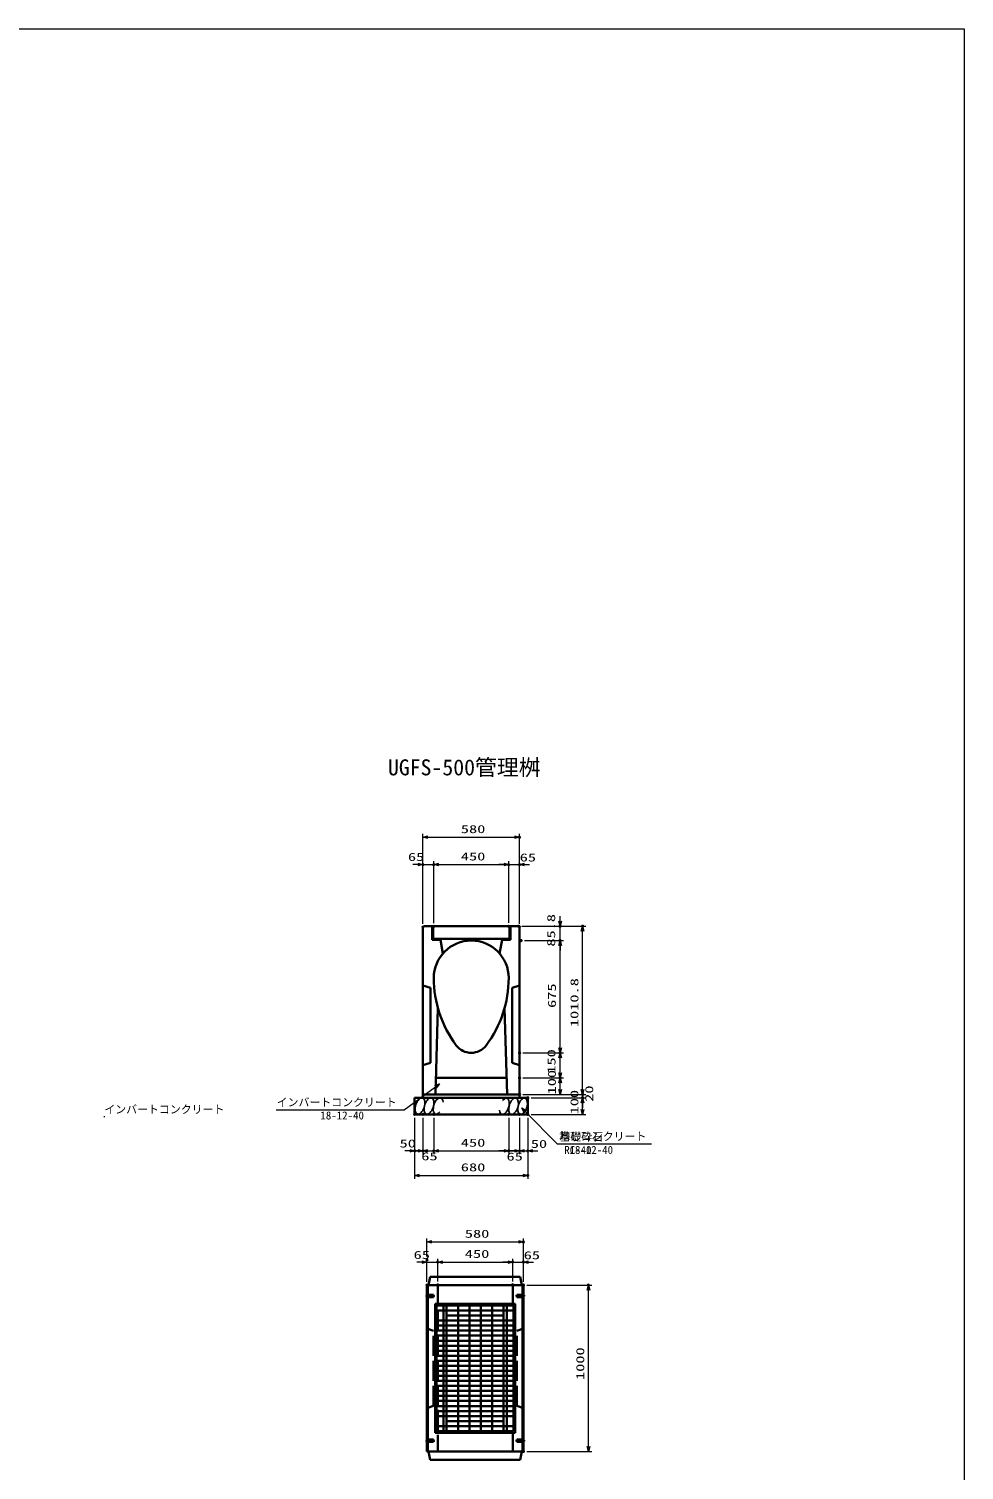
# Model space of a CAD drawing. Units: millimetres on the paper. Extents: x 15 to 1219, y 8 to 859.
# Drawn here: x 937.6 to 1218.6, y 425.5 to 858.6 of the extents above; entities that cross this region are included whole.
import ezdxf
from ezdxf.enums import TextEntityAlignment as Align

# ---------------------------------------------------------------- set-up
doc = ezdxf.new("R2010")
doc.units = ezdxf.units.MM
doc.header["$PDMODE"] = 32
doc.header["$PDSIZE"] = 0.5
doc.linetypes.add('DASHED', pattern=[7.5, 6, -1.5])
doc.linetypes.add('USER1', pattern=[18.5, 12, -1.5, 3.5, -1.5])
for name, color, linetype, lineweight in [('D-BMK（構造物基準線）', 2, 'USER1', 18), ('D-STR-DIM（寸法）', 7, 'Continuous', 13), ('D-STR-HTXT(均しCON-旗)', 7, 'Continuous', 13), ('D-STR-HTXT(基礎砕石-旗)', 7, 'Continuous', 13), ('D-STR-HTXT（旗上げ）', 7, 'Continuous', 13), ('D-STR-STRF(グリ)', 7, 'Continuous', 25), ('D-STR（構造物）', 1, 'Continuous', 35)]:
    doc.layers.add(name, color=color, linetype=linetype, lineweight=lineweight)
doc.layers.add('D-STR-TXT(文字)', color=7, linetype='Continuous')
doc.layers.add('Defpoints_10', color=151, linetype='Continuous')
doc.styles.add('ＭＳ ゴシック', font='')
doc.styles.get('ＭＳ ゴシック').set_extended_font_data('MS Gothic')

# ---------------------------------------------------------------- blocks, each defined once
blk = doc.blocks.new('_Open30')
at = {"color": 7, "linetype": 'Continuous', "lineweight": 13}
for p, q in [((-1, 0.2679), (0, 0)), ((0, 0), (-1, -0.2679)), ((0, 0), (-1, 0))]:
    blk.add_line(p, q, dxfattribs=at)

msp = doc.modelspace()

# ---------------------------------------------------------------- linework, layer by layer
at = {"layer": 'D-BMK（構造物基準線）', "linetype": 'DASHED'}
for p, q in [((1056.774, 477.896), (1059.623, 477.896)), ((1086.698, 477.896), (1083.848, 477.896)), ((1056.774, 434.397), (1059.623, 434.397)), ((1086.698, 434.397), (1083.848, 434.397))]:
    msp.add_line(p, q, dxfattribs=at)
at = {"layer": 'D-STR-DIM（寸法）', "color": 2}
for p, q in [((15.033, 858.616), (1218.639, 858.616)), ((1218.639, 858.616), (1218.639, 15.002))]:
    msp.add_line(p, q, dxfattribs=at)
at = {"layer": 'D-STR-DIM（寸法）'}
for p, q in [((1056.037, 608.49), (1056.037, 616.698)), ((1057.537, 615.698), (1083.537, 615.698)), ((1085.037, 608.49), (1085.037, 616.698)), ((1054.537, 607.49), (1053.037, 607.49)), ((1056.037, 589.73), (1056.037, 608.49)), ((1056.037, 607.49), (1059.287, 607.49)), ((1059.287, 589.942), (1059.287, 608.49)), ((1059.287, 589.942), (1059.287, 608.49)), ((1060.787, 607.49), (1062.287, 607.49)), ((1060.787, 607.49), (1080.287, 607.49)), ((1080.287, 607.49), (1078.787, 607.49)), ((1081.787, 589.952), (1081.787, 608.49)), ((1081.787, 589.952), (1081.787, 608.49)), ((1081.787, 607.49), (1085.037, 607.49)), ((1085.037, 589.73), (1085.037, 608.49)), ((1086.537, 607.49), (1088.037, 607.49)), ((1085.787, 588.98), (1104.989, 588.98)), ((1085.787, 588.98), (1098.229, 588.98)), ((1097.229, 590.48), (1097.229, 591.98)), ((1097.229, 584.687), (1097.229, 588.98)), ((1086.537, 584.687), (1098.229, 584.687)), ((1086.537, 584.687), (1098.229, 584.687)), ((1103.989, 539.94), (1103.989, 587.48)), ((1097.229, 552.441), (1097.229, 583.187)), ((1097.229, 583.187), (1097.229, 581.687)), ((1086.037, 550.941), (1098.229, 550.941)), ((1086.037, 550.941), (1098.229, 550.941)), ((1097.229, 544.941), (1097.229, 549.441)), ((1086.037, 543.441), (1098.229, 543.441)), ((1086.037, 543.441), (1098.229, 543.441)), ((1097.229, 539.941), (1097.229, 541.941)), ((1103.989, 539.94), (1103.989, 541.44)), ((1086.037, 538.441), (1098.229, 538.441)), ((1086.037, 538.44), (1104.989, 538.44)), ((1086.037, 538.44), (1104.989, 538.44)), ((1088.537, 537.44), (1104.989, 537.44)), ((1088.537, 537.44), (1104.989, 537.44)), ((1103.989, 537.44), (1103.989, 538.44)), ((1103.989, 533.94), (1103.989, 535.94)), ((1103.989, 535.94), (1103.989, 534.44)), ((1053.537, 531.44), (1053.537, 520.473)), ((1056.037, 531.44), (1056.037, 520.473)), ((1056.037, 531.44), (1056.037, 520.473)), ((1059.287, 531.44), (1059.287, 520.473)), ((1059.287, 531.44), (1059.287, 520.473)), ((1081.787, 531.44), (1081.787, 520.473)), ((1081.787, 531.44), (1081.787, 520.473)), ((1085.037, 531.44), (1085.037, 520.473)), ((1085.037, 531.44), (1085.037, 520.473)), ((1087.537, 531.44), (1087.537, 520.473)), ((1088.537, 532.44), (1104.989, 532.44)), ((1052.037, 521.473), (1050.537, 521.473)), ((1054.537, 521.473), (1053.037, 521.473)), ((1053.537, 521.473), (1056.037, 521.473)), ((1053.537, 520.473), (1053.537, 513.09)), ((1056.037, 521.473), (1059.287, 521.473)), ((1057.537, 521.473), (1059.037, 521.473)), ((1060.787, 521.473), (1062.287, 521.473)), ((1060.787, 521.473), (1080.287, 521.473)), ((1080.287, 521.473), (1078.787, 521.473)), ((1081.787, 521.473), (1085.037, 521.473)), ((1083.537, 521.473), (1082.037, 521.473)), ((1085.037, 521.473), (1087.537, 521.473)), ((1086.537, 521.473), (1088.037, 521.473)), ((1087.537, 520.473), (1087.537, 513.09)), ((1089.037, 521.473), (1090.537, 521.473)), ((1055.037, 514.09), (1086.037, 514.09)), ((1057.236, 489.754), (1057.236, 495.123)), ((1058.736, 494.123), (1084.736, 494.123)), ((1086.236, 489.103), (1086.236, 495.123)), ((1055.736, 488.073), (1054.236, 488.073)), ((1057.236, 482.177), (1057.236, 489.073)), ((1057.236, 488.073), (1060.486, 488.073)), ((1060.486, 482.228), (1060.486, 489.073)), ((1060.486, 482.228), (1060.486, 489.073)), ((1061.986, 488.073), (1063.486, 488.073)), ((1061.986, 488.073), (1081.486, 488.073)), ((1081.486, 488.073), (1079.986, 488.073)), ((1082.986, 482.243), (1082.986, 489.073)), ((1082.986, 482.213), (1082.986, 489.073)), ((1082.986, 488.073), (1086.236, 488.073)), ((1086.236, 482.146), (1086.236, 489.073)), ((1087.736, 488.073), (1089.236, 488.073)), ((1087.236, 481.177), (1106.739, 481.177)), ((1105.739, 432.677), (1105.739, 479.677)), ((1087.236, 431.177), (1106.739, 431.177))]:
    msp.add_line(p, q, dxfattribs=at)
at = {"layer": 'D-STR-HTXT(均しCON-旗)'}
msp.add_lwpolyline([(1124.684, 523.492), (1096.477, 523.492), (1086.754, 533.309)], dxfattribs=at)
at = {"layer": 'D-STR-HTXT(基礎砕石-旗)'}
msp.add_lwpolyline([(1110.581, 523.467), (1096.477, 523.467), (1086.754, 533.284)], dxfattribs=at)
at = {"layer": 'D-STR-HTXT（旗上げ）'}
msp.add_line((960.473, 531.715), (960.187, 531.715), dxfattribs=at)
msp.add_lwpolyline([(1011.963, 533.853), (1050.407, 533.853), (1059.837, 540.762)], dxfattribs=at)
at = {"layer": 'D-STR-STRF(グリ)'}
for centre, major_axis in [((1055.131, 534.963), (0.79, 2.421)), ((1057.852, 534.963), (0.79, 2.421)), ((1083.241, 534.882), (-0.771, -2.427)), ((1085.962, 534.904), (-0.771, -2.427))]:
    msp.add_ellipse(centre, major_axis=major_axis, ratio=0.5139, dxfattribs=at)
for centre, major_axis in [((1060.593, 534.963), (0.79, 2.421)), ((1080.5, 534.861), (-0.771, -2.427))]:
    msp.add_ellipse(centre, major_axis=major_axis, ratio=0.5139, start_param=5.3575563, end_param=10.3750652, dxfattribs=at)
at = {"layer": 'D-STR（構造物）'}
for p, q in [((1056.287, 588.98), (1056.037, 588.73)), ((1084.787, 588.98), (1056.287, 588.98)), ((1058.787, 584.93), (1058.787, 588.98)), ((1059.087, 585.23), (1059.087, 588.98)), ((1081.987, 585.23), (1081.987, 588.98)), ((1082.287, 584.93), (1082.287, 588.98)), ((1084.787, 588.98), (1085.037, 588.73)), ((1056.037, 588.73), (1056.037, 537.44)), ((1061.287, 584.93), (1058.787, 584.93)), ((1081.987, 585.23), (1059.087, 585.23)), ((1061.287, 584.93), (1061.287, 585.23)), ((1061.287, 584.93), (1062.037, 580.809)), ((1079.787, 584.93), (1079.037, 580.809)), ((1079.787, 585.23), (1081.987, 585.23)), ((1079.787, 584.93), (1079.787, 585.23)), ((1079.787, 584.93), (1082.287, 584.93)), ((1085.037, 588.73), (1085.037, 537.44)), ((1058.287, 570.44), (1056.037, 571.19)), ((1058.287, 570.44), (1058.287, 547.94)), ((1082.787, 570.44), (1085.037, 571.19)), ((1082.787, 570.44), (1082.787, 547.94)), ((1060.537, 564.339), (1059.787, 538.44)), ((1080.537, 564.339), (1081.287, 538.44)), ((1058.287, 547.94), (1056.037, 547.19)), ((1082.787, 547.94), (1085.037, 547.19)), ((1059.931, 543.44), (1081.142, 543.44)), ((1053.537, 537.44), (1087.537, 537.44)), ((1053.537, 537.44), (1053.537, 532.44)), ((1056.037, 538.44), (1085.037, 538.44)), ((1087.537, 537.44), (1087.537, 532.44)), ((1053.537, 532.44), (1087.537, 532.44)), ((1057.236, 431.147), (1057.236, 481.147)), ((1057.236, 481.146), (1086.236, 481.146)), ((1057.486, 431.147), (1057.486, 481.146)), ((1058.236, 483.647), (1057.736, 481.146)), ((1058.236, 483.647), (1085.236, 483.647)), ((1085.736, 481.146), (1085.236, 483.647)), ((1085.986, 431.147), (1085.986, 481.146)), ((1086.236, 431.147), (1086.236, 481.146)), ((1059.706, 436.716), (1059.706, 475.566)), ((1059.706, 475.566), (1083.706, 475.566)), ((1060.142, 437.269), (1060.142, 475.019)), ((1060.142, 475.019), (1083.27, 475.019)), ((1060.142, 473.509), (1083.27, 473.509)), ((1062.206, 436.716), (1062.206, 475.566)), ((1063.142, 437.269), (1063.142, 475.019)), ((1066.567, 437.269), (1066.567, 475.019)), ((1069.992, 437.269), (1069.992, 475.019)), ((1073.417, 437.269), (1073.417, 475.019)), ((1076.842, 437.269), (1076.842, 475.019)), ((1080.27, 475.013), (1080.27, 437.269)), ((1081.206, 475.566), (1081.206, 436.716)), ((1083.27, 475.019), (1083.27, 437.269)), ((1083.706, 475.566), (1083.706, 436.716)), ((1060.142, 470.489), (1083.27, 470.489)), ((1060.142, 468.979), (1083.27, 468.979)), ((1080.27, 471.999), (1063.142, 471.999)), ((1060.142, 467.469), (1083.27, 467.469)), ((1060.142, 465.959), (1083.27, 465.959)), ((1060.142, 464.449), (1083.27, 464.449)), ((1060.142, 462.939), (1083.27, 462.939)), ((1060.142, 461.429), (1083.27, 461.429)), ((1060.142, 459.919), (1083.27, 459.919)), ((1060.142, 458.409), (1083.27, 458.409)), ((1060.142, 456.899), (1083.27, 456.899)), ((1060.142, 455.389), (1083.27, 455.389)), ((1060.142, 453.879), (1083.27, 453.879)), ((1060.142, 452.369), (1083.27, 452.369)), ((1060.142, 450.859), (1083.27, 450.859)), ((1060.142, 449.349), (1083.27, 449.349)), ((1060.142, 447.839), (1083.27, 447.839)), ((1060.142, 446.329), (1083.27, 446.329)), ((1060.142, 444.819), (1083.27, 444.819)), ((1060.142, 443.309), (1083.27, 443.309)), ((1060.142, 441.799), (1083.27, 441.799)), ((1060.142, 438.779), (1083.27, 438.779)), ((1080.27, 440.289), (1063.142, 440.289)), ((1083.706, 436.716), (1059.706, 436.716)), ((1083.27, 437.269), (1060.142, 437.269)), ((1057.236, 431.147), (1086.236, 431.147)), ((1057.736, 431.147), (1058.236, 428.647)), ((1085.236, 428.647), (1085.736, 431.147)), ((1058.236, 428.647), (1085.236, 428.647))]:
    msp.add_line(p, q, dxfattribs=at)
at = {"layer": 'D-STR（構造物）', "linetype": 'DASHED'}
for p, q in [((1060.486, 481.146), (1060.486, 431.147)), ((1082.986, 475.566), (1082.986, 481.146)), ((1057.236, 478.247), (1059.236, 478.247)), ((1057.236, 477.546), (1059.236, 477.546)), ((1059.236, 477.546), (1059.236, 478.247)), ((1086.236, 478.247), (1084.236, 478.247)), ((1084.236, 477.546), (1084.236, 478.247)), ((1086.236, 477.546), (1084.236, 477.546)), ((1057.236, 468.147), (1059.236, 467.397)), ((1086.236, 468.147), (1084.236, 467.397)), ((1059.236, 444.897), (1059.236, 467.397)), ((1084.236, 444.897), (1084.236, 467.397)), ((1057.236, 444.147), (1059.236, 444.897)), ((1086.236, 444.147), (1084.236, 444.897)), ((1057.236, 434.747), (1059.236, 434.747)), ((1057.236, 434.047), (1059.236, 434.047)), ((1059.236, 434.747), (1059.236, 434.047)), ((1082.986, 436.678), (1082.986, 431.147)), ((1084.236, 434.747), (1084.236, 434.047)), ((1086.236, 434.747), (1084.236, 434.747)), ((1086.236, 434.047), (1084.236, 434.047))]:
    msp.add_line(p, q, dxfattribs=at)
at = {"layer": 'D-STR（構造物）'}
for centre, radius, start, end in [((1070.537, 573.44), 11.25, 0, 180), ((1093.037, 573.44), 33.75, 180, 216.86989), ((1048.037, 573.44), 33.75, 323.13011, 0), ((1070.537, 556.565), 5.625, 216.86989, 323.13013)]:
    msp.add_arc(centre, radius, start, end, dxfattribs=at)
at = {"layer": 'Defpoints_10'}
for p in [(1085.037, 615.698), (1056.037, 607.49), (1059.287, 607.49), (1081.787, 607.49), (1085.037, 607.49), (1085.037, 607.49), (1056.037, 588.73), (1059.287, 588.942), (1059.287, 588.942), (1081.787, 588.952), (1081.787, 588.952), (1084.787, 588.98), (1084.787, 588.98), (1085.037, 588.73), (1097.229, 588.98), (1103.989, 588.98), (1085.537, 584.687), (1085.537, 584.687), (1097.229, 584.687), (1085.037, 550.941), (1085.037, 550.941), (1097.229, 550.941), (1085.037, 543.441), (1085.037, 543.441), (1097.229, 543.441), (1085.037, 538.441), (1085.037, 538.44), (1085.037, 538.44), (1087.537, 537.44), (1087.537, 537.44), (1103.989, 538.44), (1103.989, 537.44), (1053.537, 532.44), (1056.037, 532.44), (1056.037, 532.44), (1059.287, 532.44), (1059.287, 532.44), (1081.787, 532.44), (1081.787, 532.44), (1085.037, 532.44), (1085.037, 532.44), (1087.537, 532.44), (1087.537, 532.44), (1053.537, 521.473), (1056.037, 521.473), (1059.287, 521.473), (1081.787, 521.473), (1085.037, 521.473), (1087.537, 521.473), (1087.537, 521.473), (1087.537, 514.09), (1086.236, 494.123), (1057.236, 488.754), (1060.486, 488.073), (1082.986, 488.073), (1086.236, 488.103), (1086.236, 488.073), (1057.236, 481.177), (1060.486, 481.228), (1060.486, 481.228), (1082.986, 481.243), (1082.986, 481.213), (1086.236, 481.177), (1086.236, 481.146), (1105.739, 481.177), (1086.236, 431.177)]:
    msp.add_point(p, dxfattribs=at)

# ---------------------------------------------------------------- block references
at = {"layer": 'D-STR-DIM（寸法）', "xscale": 1.5, "yscale": 1.5}
for p, rotation in [((1056.037, 615.698), 180), ((1059.287, 607.49), 180), ((1059.287, 607.49), 180), ((1085.037, 607.49), 180), ((1097.229, 588.98), 270), ((1103.989, 588.98), 90), ((1097.229, 584.687), 90), ((1097.229, 584.687), 90), ((1097.229, 550.941), 270), ((1097.229, 550.941), 90), ((1097.229, 543.441), 270), ((1097.229, 543.441), 90), ((1097.229, 538.441), 270), ((1103.989, 538.44), 270), ((1103.989, 538.44), 270), ((1103.989, 537.44), 90), ((1103.989, 537.44), 90), ((1103.989, 532.44), 270), ((1056.037, 521.473), 180), ((1059.287, 521.473), 180), ((1059.287, 521.473), 180), ((1085.037, 521.473), 180), ((1087.537, 521.473), 180), ((1053.537, 514.09), 180), ((1057.236, 494.123), 180), ((1060.486, 488.073), 180), ((1060.486, 488.073), 180), ((1086.236, 488.073), 180), ((1105.739, 481.177), 90), ((1105.739, 431.177), 270)]:
    msp.add_blockref('_Open30', p, dxfattribs=dict(at, rotation=rotation))
for p in [(1085.037, 615.698), (1056.037, 607.49), (1081.787, 607.49), (1081.787, 607.49), (1053.537, 521.473), (1056.037, 521.473), (1081.787, 521.473), (1081.787, 521.473), (1085.037, 521.473), (1087.537, 514.09), (1086.236, 494.123), (1057.236, 488.073), (1082.986, 488.073), (1082.986, 488.073)]:
    msp.add_blockref('_Open30', p, dxfattribs=at)
at = {"layer": 'D-STR-HTXT(均しCON-旗)', "xscale": 1.5, "yscale": 1.5, "rotation": 134.72505}
msp.add_blockref('_Open30', (1085.698, 534.375), dxfattribs=at)
at = {"layer": 'D-STR-HTXT(基礎砕石-旗)', "xscale": 1.5, "yscale": 1.5, "rotation": 134.72505}
msp.add_blockref('_Open30', (1085.698, 534.349), dxfattribs=at)
at = {"layer": 'D-STR-HTXT（旗上げ）', "xscale": 1.5, "yscale": 1.5, "rotation": 36.22839}
msp.add_blockref('_Open30', (1061.047, 541.648), dxfattribs=at)

# ---------------------------------------------------------------- texts
at = {"layer": 'D-STR-DIM（寸法）', "style": 'ＭＳ ゴシック', "width": 1.5}
for s, p in [('580', (1067.412, 616.236)), ('65', (1051.517, 607.883)), ('450', (1067.412, 608.027)), ('65', (1085.101, 607.713)), ('50', (1049.01, 521.779)), ('450', (1067.412, 522.01)), ('50', (1088.429, 521.66)), ('65', (1055.53, 517.928)), ('65', (1081.146, 517.848)), ('680', (1067.412, 514.628)), ('580', (1068.611, 494.661)), ('65', (1053.217, 488.292)), ('450', (1068.611, 488.611)), ('65', (1086.3, 488.197))]:
    msp.add_text(s, height=2.405, dxfattribs=at).set_placement(p, align=Align.BOTTOM_LEFT)
for s, p in [('85.8', (1096.463, 582.845)), ('1010.8', (1103.452, 558.668)), ('675', (1096.691, 564.434)), ('150', (1096.562, 544.665)), ('100', (1096.691, 538.441)), ('100', (1103.452, 532.44)), ('20', (1107.904, 536.221)), ('1000', (1105.202, 452.635))]:
    msp.add_text(s, height=2.405, rotation=90, dxfattribs=at).set_placement(p, align=Align.BOTTOM_LEFT)
at = {"layer": 'D-STR-HTXT(均しCON-旗)', "style": 'ＭＳ ゴシック'}
for s, p in [('均しコンクリート', (1096.924, 523.903)), ('18-12-40', (1100.058, 519.842))]:
    msp.add_text(s, height=2.405, dxfattribs=at).set_placement(p, align=Align.BOTTOM_LEFT)
at = {"layer": 'D-STR-HTXT(基礎砕石-旗)', "style": 'ＭＳ ゴシック'}
for s, p in [('基礎砕石', (1097.012, 523.801)), ('RC-40', (1098.5, 519.816))]:
    msp.add_text(s, height=2.405, dxfattribs=at).set_placement(p, align=Align.BOTTOM_LEFT)
at = {"layer": 'D-STR-HTXT（旗上げ）', "style": 'ＭＳ ゴシック'}
for s, p in [('インバートコンクリート', (1012.07, 534.15)), ('インバートコンクリート', (960.295, 532.012)), ('18-12-40', (1025.213, 530.202))]:
    msp.add_text(s, height=2.405, dxfattribs=at).set_placement(p, align=Align.BOTTOM_LEFT)
at = {"layer": 'D-STR-TXT(文字)', "style": 'ＭＳ ゴシック'}
msp.add_text('UGFS-500管理桝', height=4.811, dxfattribs=at).set_placement((1045.492, 632.866), align=Align.BOTTOM_LEFT)

doc.saveas('drawing.dxf')
